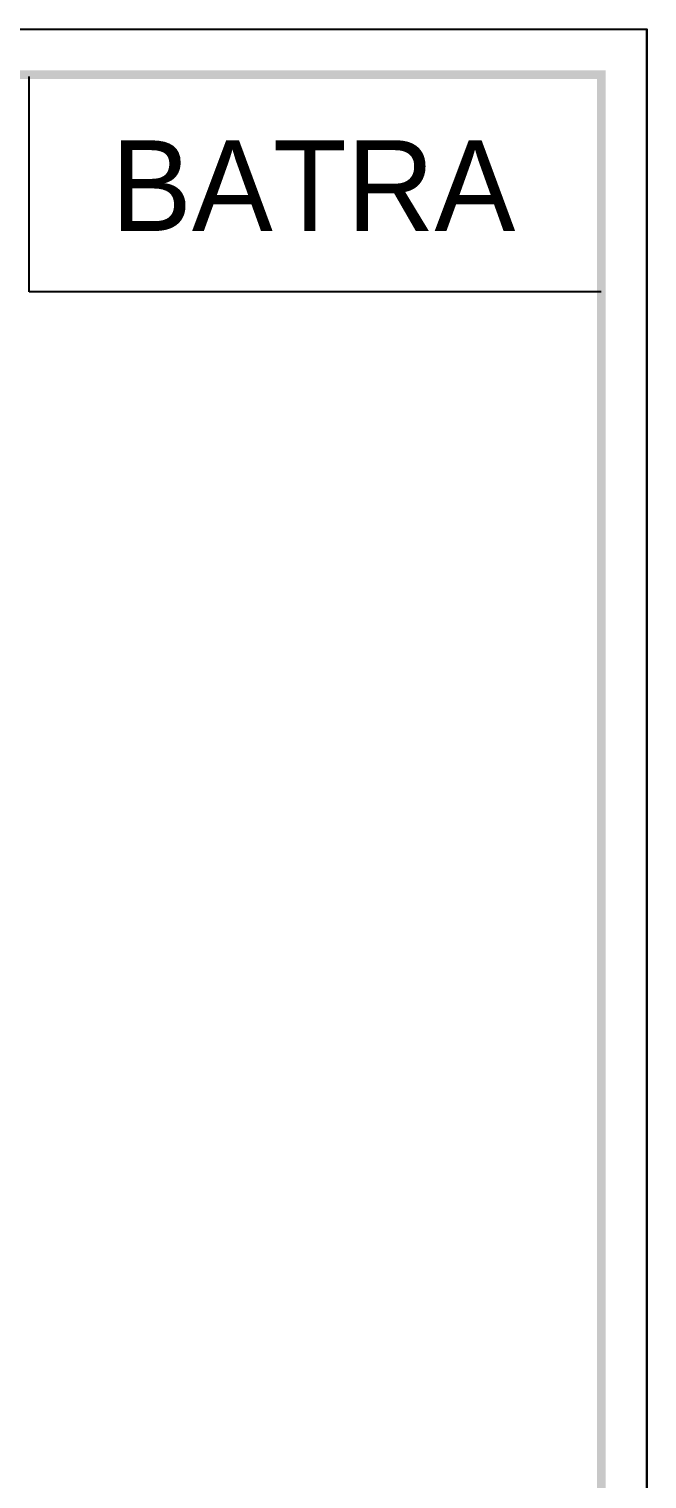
# Model space of a CAD drawing. Header units: millimetres. Extents: x 1091 to 1735, y 843 to 1297.
# Drawn here: x 1621 to 1735.4, y 1028.6 to 1297.2 of the extents above; entities that cross this region are included whole.
import ezdxf

# ---------------------------------------------------------------- set-up
doc = ezdxf.new("R2010")
doc.units = ezdxf.units.MM
doc.styles.add('Daelim Dimension', font='')
doc.styles.get('Daelim Dimension').set_extended_font_data('나눔고딕')

msp = doc.modelspace()

# ---------------------------------------------------------------- linework, layer by layer
at = {"color": 5, "ltscale": 0.5}
msp.add_line((1621.03, 1248.55), (1621.03, 1288.45), dxfattribs=at)
at = {"color": 5, "ltscale": 40}
msp.add_line((1726.97, 1248.55), (1621.03, 1248.55), dxfattribs=at)
at = {"color": 2}
msp.add_lwpolyline([(1091.24, 1297.22), (1735.44, 1297.22), (1735.44, 843.46), (1091.24, 843.46)], close=True, dxfattribs=at)
at = {"ltscale": 0.5}
msp.add_lwpolyline([(1091.24, 1297.22), (1735.44, 1297.22), (1735.44, 843.46), (1091.24, 843.46)], close=True, dxfattribs=at)
at = {"color": 2}
msp.add_lwpolyline([(1735.44, 843.46), (1735.44, 1297.22)], dxfattribs=at)
at = {"color": 5, "ltscale": 40}
for points in [[(1099.71, 1289.58), (1099.71, 1287.93), (1726.97, 1289.58), (1726.97, 1287.93)], [(1727.8, 1289.58), (1726.15, 1289.58), (1727.8, 858.75), (1726.15, 860.4)], [(1727.8, 1289.58), (1726.15, 1289.58), (1727.8, 858.75), (1726.15, 860.4)]]:
    msp.add_trace(points, dxfattribs=at)

# ---------------------------------------------------------------- texts
at = {"ltscale": 0.5, "insert": (1636.16, 1276.6), "char_height": 16.8, "width": 30.8591, "attachment_point": 1, "style": 'Daelim Dimension'}
msp.add_mtext('BATRA', dxfattribs=at)

doc.saveas('drawing.dxf')
